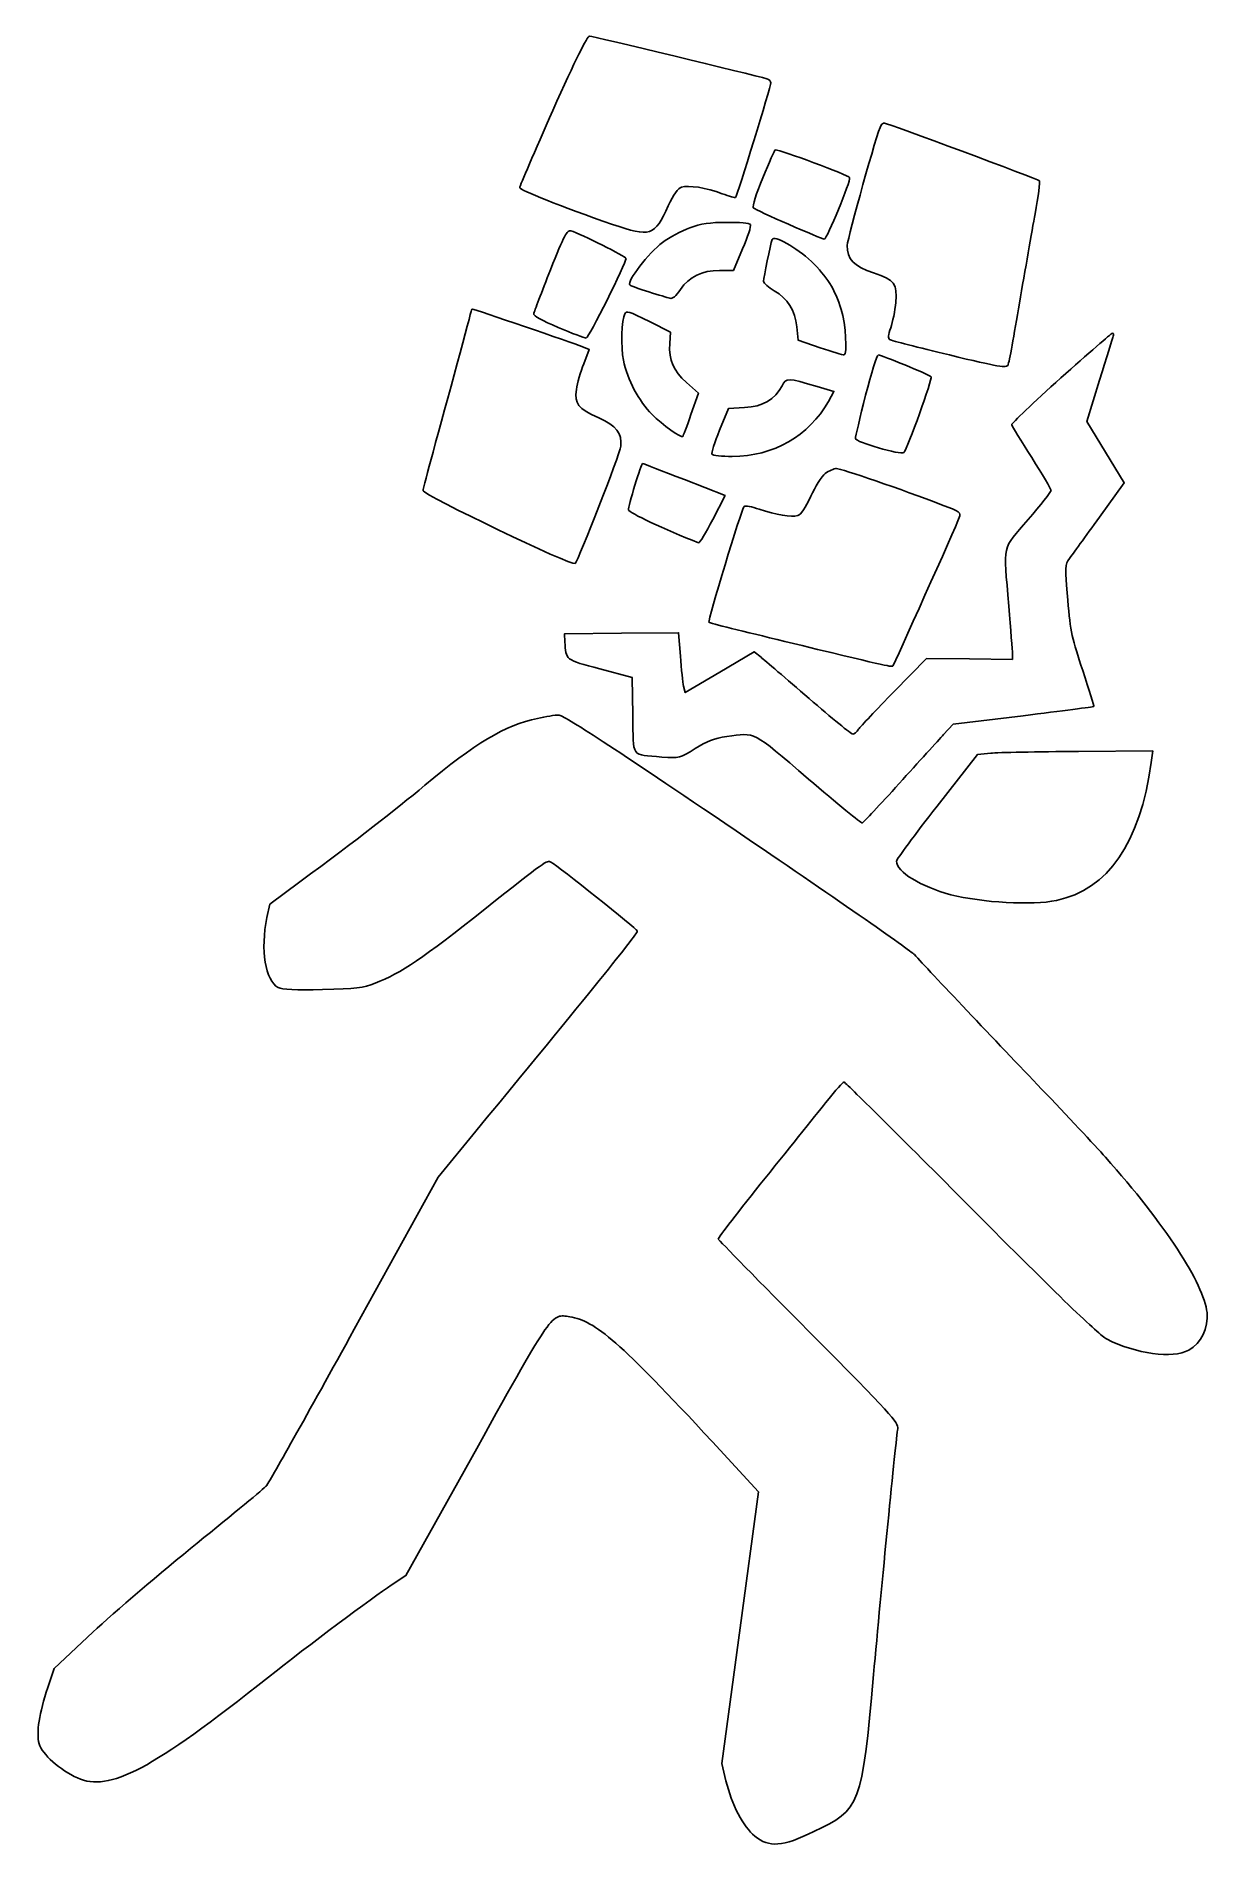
# Model space of a CAD drawing. Extents: x 26 to 184, y 19 to 263.
import ezdxf

# ---------------------------------------------------------------- set-up
doc = ezdxf.new("R2010")
doc.units = 0
doc.layers.add('Layer_1', color=7, linetype='CONTINUOUS')

msp = doc.modelspace()

# ---------------------------------------------------------------- linework, layer by layer
at = {"layer": 'Layer_1', "color": 7}
for points in [[(95.333462, 253.486116), (95.333462, 253.486116)], [(139.616649, 251.498423), (139.616649, 251.498423)], [(123.649937, 244.394865), (123.649937, 244.394865)], [(113.809229, 237.617159), (113.809229, 237.617159)], [(117.817199, 231.882177), (119.707137, 231.882177), (120.945371, 234.814838)], [(124.920757, 236.053073), (124.920757, 236.053073)], [(95.007611, 231.979932), (95.007611, 231.979932)], [(84.352274, 226.538216), (84.352274, 226.538216)], [(105.04383, 226.016854), (105.04383, 226.016854)], [(111.104663, 222.008883), (111.202419, 223.540384), (108.465268, 224.941545)], [(128.24444, 224.257257), (128.439951, 222.465075), (131.405197, 221.454936)], [(99.504358, 219.271733), (100.253816, 221.194255), (99.243677, 221.617862)], [(113.972154, 212.461441), (114.982293, 215.328932), (113.385622, 216.762678)], [(126.256747, 216.306486), (126.256747, 216.306486)], [(132.513091, 214.221038), (133.262549, 215.557028), (131.014176, 216.208731)], [(163.859983, 217.381795), (163.859983, 217.381795)], [(169.073603, 198.580177), (172.429871, 203.23985), (169.888232, 207.378161), (167.379177, 211.516472), (169.106189, 217.055944)], [(121.206052, 213.373825), (119.022849, 213.243484), (117.817199, 210.310823)], [(137.531201, 215.035666), (137.531201, 215.035666)], [(106.412405, 202.913999), (106.412405, 202.913999)], [(116.904816, 198.286911), (118.566657, 201.512839), (113.092356, 203.663457)], [(132.089485, 204.478085), (132.089485, 204.478085)], [(112.538409, 179.843729), (112.310313, 183.004487), (104.620223, 182.939316), (96.897548, 182.841561), (96.962718, 181.766252)], [(123.421841, 179.680804), (122.509457, 180.430262), (117.849784, 177.660526), (113.190111, 174.923375), (112.962015, 175.770589)], [(157.342958, 180.136996), (157.342958, 179.387538), (151.542805, 179.452708), (145.742653, 179.517878), (141.376246, 175.053716)], [(101.687562, 178.116718), (106.021383, 176.976238), (106.119139, 171.860373)], [(93.280599, 171.436767), (93.280599, 171.436767)], [(148.056197, 169.253563), (149.359602, 170.654724), (158.809288, 171.795203)], [(154.410296, 166.744508), (152.618114, 166.548998), (147.176398, 159.575781)], [(154.410296, 166.744508), (154.410296, 166.744508)], [(176.079406, 165.506274), (176.274916, 167.037775), (166.238697, 166.972604)], [(61.216834, 149.376636), (57.143694, 146.346219), (56.752672, 144.554037)], [(84.938806, 115.7162), (79.855527, 109.525026), (68.548488, 88.996396)], [(116.872231, 73.811727), (123.09599, 67.066606), (120.61952, 48.72118), (118.14305, 30.408339), (118.696998, 28.06221)], [(73.534012, 54.456162), (75.521705, 55.759567), (85.069147, 72.931929)], [(33.291381, 48.134648), (28.045175, 43.246879), (27.197962, 40.672654)]]:
    msp.add_lwpolyline(points, dxfattribs=at)
for points in [[(100.286401, 263.489749), (99.96055, 263.489749), (98.429049, 260.426747), (95.333462, 253.486116)], [(124.203884, 257.754767), (122.248776, 258.308714), (100.710008, 263.489749), (100.286401, 263.489749)], [(120.000403, 241.722885), (120.195913, 241.918396), (124.757831, 256.809798), (124.757831, 257.20082)], [(124.757831, 257.20082), (124.757831, 257.396331), (124.49715, 257.657012), (124.203884, 257.754767)], [(95.333462, 253.486116), (92.889577, 247.946644), (90.8693, 243.286971), (90.8693, 243.09146)], [(139.616649, 251.498423), (139.127872, 250.683795), (135.119901, 236.378924), (135.054731, 235.238445)], [(140.072841, 251.759104), (139.909915, 251.759104), (139.714404, 251.661348), (139.616649, 251.498423)], [(160.992492, 243.971259), (160.731811, 244.23194), (140.463862, 251.759104), (140.072841, 251.759104)], [(125.344363, 248.17474), (125.279193, 248.17474), (124.529735, 246.480313), (123.649937, 244.394865)], [(135.380582, 244.42745), (135.282827, 244.720716), (125.996066, 248.17474), (125.344363, 248.17474)], [(90.8693, 243.09146), (90.8693, 242.700439), (96.408771, 240.517235), (103.381988, 238.105936)], [(110.909152, 240.582405), (111.626025, 242.146491), (112.212557, 242.96112), (112.701334, 243.124045)], [(112.701334, 243.124045), (113.646303, 243.417311), (116.025017, 243.058875), (118.175636, 242.244247)], [(118.175636, 242.244247), (119.120604, 241.88581), (119.967818, 241.657715), (120.000403, 241.722885)], [(123.649937, 244.394865), (122.802724, 242.309417), (122.216191, 240.48465), (122.379117, 240.321724)], [(131.959144, 236.118243), (132.317581, 236.118243), (135.576093, 243.971259), (135.380582, 244.42745)], [(160.40596, 239.539681), (160.829566, 241.88581), (161.090247, 243.873503), (160.992492, 243.971259)], [(103.381988, 238.105936), (108.497853, 236.346339), (109.0518, 236.509265), (110.909152, 240.582405)], [(122.379117, 240.321724), (122.672383, 240.028458), (131.600708, 236.118243), (131.959144, 236.118243)], [(97.777346, 237.226137), (97.255984, 237.389063), (96.897548, 236.67219), (95.007611, 231.979932)], [(105.206755, 233.511433), (105.206755, 233.772114), (99.178507, 236.802531), (97.777346, 237.226137)], [(113.809229, 237.617159), (112.701334, 237.226137), (111.039493, 236.313754), (110.127109, 235.662051)], [(118.794753, 238.366617), (116.513794, 238.366617), (115.308144, 238.203691), (113.809229, 237.617159)], [(121.988095, 238.073351), (121.89034, 238.268861), (120.521765, 238.399202), (118.794753, 238.366617)], [(120.945371, 234.814838), (121.629659, 236.411509), (122.118436, 237.87784), (121.988095, 238.073351)], [(158.287926, 227.483184), (159.037384, 231.784421), (159.982353, 237.226137), (160.40596, 239.539681)], [(110.127109, 235.662051), (108.302342, 234.293476), (105.271925, 230.383261), (105.728117, 229.927069)], [(124.920757, 236.053073), (124.692661, 235.40137), (123.780277, 230.937208), (123.780277, 230.415846)], [(130.232132, 233.087826), (128.179269, 235.010349), (125.148853, 236.704775), (124.920757, 236.053073)], [(135.054731, 235.238445), (135.022146, 233.446263), (135.967115, 232.436124), (138.60651, 231.556325)], [(99.830209, 222.758341), (100.188646, 222.758341), (105.206755, 232.827145), (105.206755, 233.511433)], [(134.240103, 226.635971), (133.39289, 229.340537), (132.284995, 231.100134), (130.232132, 233.087826)], [(95.007611, 231.979932), (93.834546, 228.949515), (92.824407, 226.31012), (92.759237, 226.049439)], [(105.728117, 229.927069), (105.891043, 229.796728), (107.064107, 229.340537), (108.302342, 228.9821)], [(112.538409, 229.307952), (113.776644, 231.067548), (115.438485, 231.882177), (117.817199, 231.882177)], [(123.780277, 230.415846), (123.780277, 230.18775), (124.43198, 229.601218), (125.214023, 229.145026)], [(138.60651, 231.556325), (141.474001, 230.611357), (141.832438, 230.089995), (141.604342, 227.58094)], [(108.302342, 228.9821), (109.573162, 228.591079), (110.811397, 228.200057), (111.104663, 228.134887)], [(111.104663, 228.134887), (111.4631, 228.004547), (111.951876, 228.428153), (112.538409, 229.307952)], [(125.214023, 229.145026), (127.03879, 228.069717), (128.016344, 226.505631), (128.24444, 224.257257)], [(141.604342, 227.58094), (141.506586, 226.44046), (141.180735, 224.908959), (140.920054, 224.159502)], [(156.756426, 219.141392), (156.886766, 219.434658), (157.571054, 223.181948), (158.287926, 227.483184)], [(84.352274, 226.538216), (84.352274, 226.342705), (80.963421, 213.895187), (79.171239, 207.378161)], [(84.482615, 226.668556), (84.417444, 226.668556), (84.352274, 226.603386), (84.352274, 226.538216)], [(99.243677, 221.617862), (98.135783, 222.074053), (84.710711, 226.668556), (84.482615, 226.668556)], [(92.759237, 226.049439), (92.694067, 225.788758), (93.867131, 225.10447), (96.050335, 224.192087)], [(105.04383, 226.016854), (104.620223, 225.332566), (104.489882, 221.487521), (104.848319, 219.760509)], [(108.465268, 224.941545), (105.402266, 226.44046), (105.337096, 226.473046), (105.04383, 226.016854)], [(134.631125, 220.477382), (135.087316, 220.477382), (134.85922, 224.713449), (134.240103, 226.635971)], [(96.050335, 224.192087), (97.907687, 223.410044), (99.602113, 222.758341), (99.830209, 222.758341)], [(140.920054, 224.159502), (140.561618, 223.149363), (140.529032, 222.725756), (140.789713, 222.530245)], [(140.789713, 222.530245), (141.017809, 222.43249), (144.634758, 221.487521), (148.83824, 220.477382)], [(170.8332, 223.410044), (170.670275, 223.377459), (167.542102, 220.672893), (163.859983, 217.381795)], [(169.106189, 217.055944), (170.018572, 220.118946), (170.865785, 222.790926), (170.930956, 223.019022)], [(170.930956, 223.019022), (171.028711, 223.214533), (170.963541, 223.410044), (170.8332, 223.410044)], [(113.385622, 216.762678), (111.560855, 218.391934), (110.974323, 219.760509), (111.104663, 222.008883)], [(131.405197, 221.454936), (133.034453, 220.933574), (134.468199, 220.477382), (134.631125, 220.477382)], [(139.258213, 220.477382), (139.062702, 220.477382), (138.313244, 218.033498), (137.531201, 215.035666)], [(146.36177, 217.544721), (146.003334, 217.870572), (139.649234, 220.477382), (139.258213, 220.477382)], [(148.83824, 220.477382), (155.583361, 218.848126), (156.560915, 218.6852), (156.756426, 219.141392)], [(98.526804, 215.817709), (98.62456, 216.664922), (99.080751, 218.229009), (99.504358, 219.271733)], [(104.848319, 219.760509), (105.402266, 217.153699), (106.933767, 214.221038), (108.725949, 212.461441)], [(101.524636, 212.005249), (98.68973, 213.276069), (98.233538, 213.862602), (98.526804, 215.817709)], [(126.256747, 216.306486), (125.311778, 214.481719), (123.649937, 213.504165), (121.206052, 213.373825)], [(131.014176, 216.208731), (126.97362, 217.41438), (126.843279, 217.41438), (126.256747, 216.306486)], [(142.679651, 207.312991), (143.201013, 207.866938), (146.622451, 217.316625), (146.36177, 217.544721)], [(163.859983, 217.381795), (160.177864, 214.090697), (157.212617, 211.223206), (157.245202, 211.060281)], [(119.544211, 206.791629), (125.116268, 206.791629), (129.873696, 209.52878), (132.513091, 214.221038)], [(137.531201, 215.035666), (136.781743, 212.005249), (136.162626, 209.398439), (136.162626, 209.202928)], [(104.489882, 208.160204), (104.717978, 209.887216), (103.90335, 210.92994), (101.524636, 212.005249)], [(108.725949, 212.461441), (110.127109, 211.060281), (112.636164, 209.235514), (112.86426, 209.463609)], [(112.86426, 209.463609), (112.92943, 209.52878), (113.418207, 210.86477), (113.972154, 212.461441)], [(117.817199, 210.310823), (117.165497, 208.681566), (116.709305, 207.247821), (116.80706, 207.084895)], [(157.245202, 211.060281), (157.310373, 210.86477), (158.516022, 208.877077), (159.949768, 206.628703)], [(98.331294, 192.323833), (98.852656, 192.910365), (104.326957, 206.954555), (104.489882, 208.160204)], [(136.162626, 209.202928), (136.162626, 208.714152), (142.321214, 206.92197), (142.679651, 207.312991)], [(79.171239, 207.378161), (78.421781, 204.738766), (77.835249, 202.392637), (77.835249, 202.164541)], [(107.455129, 205.814075), (107.357374, 205.814075), (106.901182, 204.51067), (106.412405, 202.913999)], [(113.092356, 203.663457), (110.094524, 204.836521), (107.552884, 205.814075), (107.455129, 205.814075)], [(116.80706, 207.084895), (116.904816, 206.92197), (118.14305, 206.791629), (119.544211, 206.791629)], [(159.949768, 206.628703), (161.383513, 204.38033), (162.556578, 202.392637), (162.556578, 202.197126)], [(106.412405, 202.913999), (105.923628, 201.284743), (105.532607, 199.785827), (105.532607, 199.557731)], [(132.089485, 204.478085), (131.600708, 204.087064), (130.720909, 202.685903), (130.134377, 201.415083)], [(133.588401, 205.162373), (133.262549, 205.162373), (132.578262, 204.836521), (132.089485, 204.478085)], [(147.795516, 200.274604), (142.516725, 202.294882), (134.174933, 205.162373), (133.588401, 205.162373)], [(77.835249, 202.164541), (77.835249, 201.610594), (98.005442, 191.932811), (98.331294, 192.323833)], [(130.134377, 201.415083), (129.417504, 199.818412), (128.830972, 198.971199), (128.37478, 198.808273)], [(162.556578, 202.197126), (162.556578, 202.001615), (161.155418, 200.209434), (159.460991, 198.254326)], [(105.532607, 199.557731), (105.532607, 199.23188), (110.485546, 196.918336), (114.982293, 195.126154)], [(114.982293, 195.126154), (115.145219, 195.060984), (115.992432, 196.494729), (116.904816, 198.286911)], [(121.140882, 200.046508), (120.782446, 199.655486), (116.220528, 184.601158), (116.383454, 184.405647)], [(123.16116, 199.655486), (122.183606, 200.013923), (121.271223, 200.176848), (121.140882, 200.046508)], [(128.37478, 198.808273), (127.494982, 198.547592), (125.507289, 198.873443), (123.16116, 199.655486)], [(141.21332, 178.507739), (141.343661, 178.63808), (149.652868, 197.146432), (150.17423, 198.547592)], [(150.17423, 198.547592), (150.434911, 199.199295), (150.271985, 199.329635), (147.795516, 200.274604)], [(159.460991, 198.254326), (155.876627, 194.116015), (156.137308, 195.223909), (156.854181, 186.588851)], [(165.033048, 193.008121), (165.424069, 193.529483), (167.216251, 196.005952), (169.073603, 198.580177)], [(164.804952, 187.370894), (164.41393, 191.965396), (164.41393, 192.160907), (165.033048, 193.008121)], [(156.854181, 186.588851), (157.114862, 183.460678), (157.342958, 180.560602), (157.342958, 180.136996)], [(166.82523, 177.888622), (165.424069, 182.092103), (165.163388, 183.167412), (164.804952, 187.370894)], [(116.383454, 184.405647), (116.481209, 184.307892), (121.075712, 183.167412), (126.615183, 181.831422)], [(96.962718, 181.766252), (97.060474, 179.322367), (96.995303, 179.354952), (101.687562, 178.116718)], [(126.615183, 181.831422), (139.909915, 178.605495), (141.050394, 178.344814), (141.21332, 178.507739)], [(112.962015, 175.770589), (112.86426, 176.259365), (112.668749, 178.084133), (112.538409, 179.843729)], [(129.906281, 174.141332), (126.843279, 176.780727), (123.943203, 179.257197), (123.421841, 179.680804)], [(168.324145, 173.033438), (168.389316, 173.066023), (167.705028, 175.249227), (166.82523, 177.888622)], [(135.804189, 169.318733), (135.608678, 169.318733), (132.969283, 171.469352), (129.906281, 174.141332)], [(141.376246, 175.053716), (138.997532, 172.609831), (136.814328, 170.328872), (136.586232, 169.970436)], [(93.280599, 171.436767), (88.849022, 170.491798), (84.775881, 168.047914), (78.063345, 162.410687)], [(96.115505, 171.892958), (95.659313, 171.892958), (94.355908, 171.664863), (93.280599, 171.436767)], [(120.065573, 156.252098), (103.544914, 167.461381), (96.734622, 171.925544), (96.115505, 171.892958)], [(106.119139, 171.860373), (106.216894, 165.962465), (105.793288, 166.581583), (110.061939, 166.223146)], [(158.809288, 171.795203), (164.022909, 172.446906), (168.29156, 173.000853), (168.324145, 173.033438)], [(114.526101, 167.363626), (116.090188, 168.34118), (117.132912, 168.732201), (118.794753, 168.992882)], [(118.794753, 168.992882), (122.737553, 169.546829), (122.118436, 169.872681), (129.808526, 163.2579)], [(136.586232, 169.970436), (136.325551, 169.612), (135.967115, 169.318733), (135.804189, 169.318733)], [(142.060533, 162.638783), (144.634758, 165.506274), (147.339324, 168.47152), (148.056197, 169.253563)], [(110.061939, 166.223146), (112.440653, 166.060221), (112.473238, 166.060221), (114.526101, 167.363626)], [(166.238697, 166.972604), (160.731811, 166.940019), (155.38785, 166.842264), (154.410296, 166.744508)], [(163.273451, 146.867581), (170.279253, 148.366497), (174.51532, 154.525086), (176.079406, 165.506274)], [(78.063345, 162.410687), (73.925034, 158.956663), (69.102435, 155.209374), (61.216834, 149.376636)], [(129.808526, 163.2579), (133.686156, 159.934217), (136.944669, 157.262237), (137.107594, 157.327407)], [(137.107594, 157.327407), (137.237935, 157.392577), (139.453723, 159.771291), (142.060533, 162.638783)], [(147.176398, 159.575781), (144.145982, 155.730736), (141.702097, 152.407053), (141.702097, 152.178957)], [(144.113396, 139.568513), (143.592034, 140.12246), (132.773772, 147.649624), (120.065573, 156.252098)], [(86.144456, 145.694517), (94.355908, 152.211542), (94.551419, 152.341883), (95.072781, 152.048616)], [(95.072781, 152.048616), (96.115505, 151.462084), (106.607916, 143.087707), (106.738256, 142.761855)], [(141.702097, 152.178957), (141.702097, 150.745211), (145.02578, 148.692348), (149.033751, 147.649624)], [(149.033751, 147.649624), (153.204647, 146.574315), (160.047523, 146.183294), (163.273451, 146.867581)], [(56.752672, 144.554037), (55.872874, 140.220215), (56.524576, 136.049319), (58.284173, 135.104351)], [(71.350809, 135.690883), (74.935173, 137.124628), (77.737494, 139.014566), (86.144456, 145.694517)], [(106.738256, 142.761855), (106.836012, 142.468589), (101.915657, 136.342585), (84.938806, 115.7162)], [(161.285758, 121.418597), (155.420435, 127.544601), (146.068504, 137.417895), (144.113396, 139.568513)], [(58.284173, 135.104351), (58.77295, 134.84367), (60.662887, 134.778499), (64.247251, 134.84367)], [(64.247251, 134.84367), (68.743999, 134.941425), (69.786723, 135.071765), (71.350809, 135.690883)], [(132.382751, 119.854511), (133.490645, 121.223087), (134.468199, 122.363566), (134.598539, 122.363566)], [(134.598539, 122.363566), (134.72888, 122.396151), (142.41897, 114.771232), (151.705731, 105.4193)], [(123.975788, 109.394686), (127.494982, 113.761093), (131.274857, 118.485936), (132.382751, 119.854511)], [(169.888232, 112.229592), (168.487071, 113.793678), (164.609441, 117.931989), (161.285758, 121.418597)], [(183.60657, 91.24477), (183.150378, 95.220156), (177.969343, 103.138341), (169.888232, 112.229592)], [(117.654274, 101.183234), (117.621688, 101.313574), (120.456594, 105.028279), (123.975788, 109.394686)], [(151.705731, 105.4193), (163.501547, 93.558314), (169.041018, 88.214353), (170.051157, 87.692991)], [(129.873696, 88.70313), (123.22633, 95.415666), (117.719444, 101.020308), (117.654274, 101.183234)], [(85.069147, 72.931929), (95.398632, 91.505451), (95.105366, 91.081845), (97.614421, 90.690823)], [(97.614421, 90.690823), (101.133614, 90.104291), (104.294372, 87.36714), (116.872231, 73.811727)], [(181.1301, 86.194076), (182.791942, 87.073874), (183.834666, 89.224492), (183.60657, 91.24477)], [(68.548488, 88.996396), (62.324729, 77.721943), (56.980768, 68.207086), (56.687502, 67.881234)], [(141.865023, 75.571324), (141.995363, 76.418538), (141.017809, 77.493847), (129.873696, 88.70313)], [(170.051157, 87.692991), (174.059128, 85.672714), (178.914312, 84.988426), (181.1301, 86.194076)], [(138.60651, 42.399665), (139.616649, 53.674119), (141.636927, 74.267919), (141.865023, 75.571324)], [(56.687502, 67.881234), (56.394236, 67.522798), (52.190754, 64.068775), (47.368156, 60.158559)], [(47.368156, 60.158559), (42.512972, 56.248344), (36.191457, 50.839213), (33.291381, 48.134648)], [(56.980768, 42.073814), (62.226973, 46.24471), (71.155298, 52.924661), (73.534012, 54.456162)], [(31.205933, 28.453231), (35.507169, 26.530709), (41.176981, 29.52854), (56.980768, 42.073814)], [(130.557984, 21.219333), (136.846913, 24.217165), (137.042424, 24.705942), (138.60651, 42.399665)], [(27.197962, 40.672654), (26.024898, 37.186045), (25.633876, 34.579235), (26.024898, 33.080319)], [(26.024898, 33.080319), (26.415919, 31.679159), (28.827218, 29.52854), (31.205933, 28.453231)], [(118.696998, 28.06221), (119.446456, 24.934038), (121.043127, 21.838451), (122.574628, 20.600216)], [(122.574628, 20.600216), (124.529735, 19.03613), (126.321917, 19.16647), (130.557984, 21.219333)]]:
    msp.add_open_spline(points, degree=3, dxfattribs=at)

doc.saveas('drawing.dxf')
